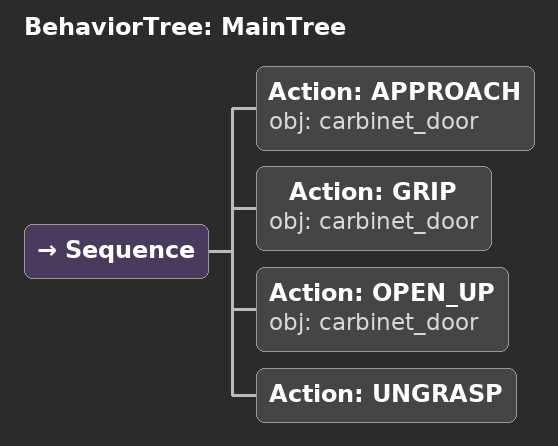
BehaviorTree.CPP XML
<root main_tree_to_execute="MainTree">
  <BehaviorTree ID="MainTree">
    <Sequence>
      <!-- Approach carbinet_door -->
      <Action ID="APPROACH" obj="carbinet_door" />
      <!-- Grip carbinet_door -->
      <Action ID="GRIP" obj="carbinet_door" />
      <!-- Open up carbinet_door -->
      <Action ID="OPEN_UP" obj="carbinet_door" />
      <!-- Ungrasp -->
      <Action ID="UNGRASP" />
    </Sequence>
  </BehaviorTree>
</root>
